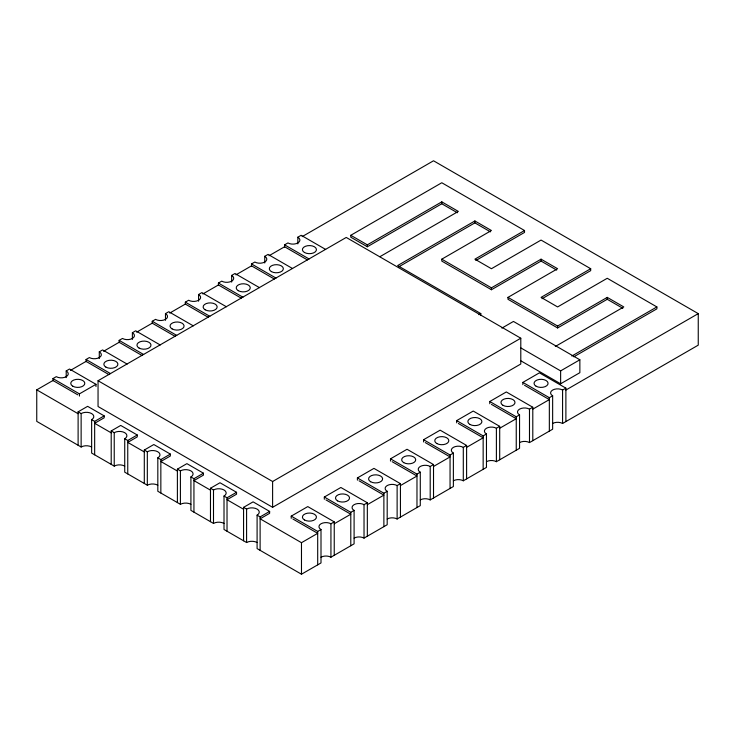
<?xml version="1.0" encoding="UTF-8"?>
<svg xmlns="http://www.w3.org/2000/svg" width="735" height="735" viewBox="0 0 735 735"><rect width="100%" height="100%" fill="white"/><g stroke="black" fill="none" stroke-linecap="round" stroke-linejoin="round"><path stroke-width="1.1" d="M52.966 380.813L52.966 378.58L56.273 376.669A7.019 4.052 0 0 0 66.205 376.669A7.019 4.052 0 0 0 66.205 370.936L69.513 369.025L95.982 384.313L95.982 386.546M86.059 361.703L86.059 359.479L89.367 357.568A7.019 4.052 0 0 0 99.289 357.568A7.019 4.052 0 0 0 99.289 351.835L102.606 349.924L127.118 364.073M119.144 342.602L119.144 340.369L122.46 338.458A7.019 4.052 0 0 0 132.383 338.458A7.019 4.052 0 0 0 132.383 332.725L135.69 330.814L160.202 344.972M152.237 323.492L152.237 321.269L155.544 319.358A7.019 4.052 0 0 0 165.476 319.358A7.019 4.052 0 0 0 165.476 313.625L168.784 311.713L193.296 325.862M185.33 304.391L185.33 302.159L188.638 300.248A7.019 4.052 0 0 0 198.569 300.248A7.019 4.052 0 0 0 198.569 294.514L201.877 292.603L226.389 306.761M218.424 285.281L218.424 283.058L221.731 281.147A7.019 4.052 0 0 0 231.663 281.147A7.019 4.052 0 0 0 231.663 275.414L234.97 273.503L259.483 287.651M251.517 266.18L251.517 263.948L254.825 262.037A7.019 4.052 0 0 0 264.747 262.037A7.019 4.052 0 0 0 264.747 256.304L268.064 254.393L292.576 268.551M284.601 247.07L284.601 244.847L287.918 242.936A7.019 4.052 0 0 0 297.84 242.936A7.019 4.052 0 0 0 297.84 237.203L301.148 235.292L325.66 249.441M91.636 446.999A7.433 4.291 0 0 0 81.135 446.999L36.75 421.375L36.75 389.853L52.966 380.491L77.781 394.824M70.486 370.376L86.059 361.39L108.89 374.565M103.58 351.275L119.144 342.28L141.984 355.464M136.664 332.165L152.237 323.179L175.077 336.354M169.757 313.064L185.33 304.069L208.161 317.254M202.851 293.954L218.424 284.969L241.255 298.144M235.944 274.853L251.517 265.859L274.348 279.043M269.028 255.743L284.601 246.758L307.441 259.942M302.14 236.633L433.521 160.781L698.25 313.625L698.25 345.147L562.578 423.479A7.019 4.052 0 0 0 552.646 423.479M98.049 380.73L346.24 237.442L520.793 338.219L520.793 364.009L272.612 507.306L98.049 406.519L98.049 380.73L272.612 481.508L520.793 338.219M457.363 212.755L441.79 203.77L367.335 246.758L350.788 237.203L350.788 235.292L441.79 182.749L524.524 230.514L524.524 232.425L475.876 260.512M52.966 378.58L79.435 393.868L95.982 384.313M78.112 445.263L78.112 411.82L87.63 406.336L104.177 415.881L104.177 417.792L94.659 423.286L111.206 432.841M350.788 235.292L367.335 244.847L441.79 201.859L458.337 211.414L379.912 256.69M78.112 411.82L81.135 413.566A7.433 4.291 0 0 1 91.636 413.566A7.433 4.291 0 0 1 91.636 419.63L94.659 421.375L104.177 415.881M111.206 464.364L111.206 430.93L120.724 425.436L137.261 434.991L137.261 436.902L127.752 442.396L144.299 451.942M556.634 270.076L541.061 261.081L491.43 289.737L441.79 261.081L441.79 259.17L491.43 230.514L474.883 220.959L397.635 265.565L480.791 313.569L480.791 315.48M398.618 266.906L474.883 222.87L490.456 231.865M111.206 430.93L114.228 432.676A7.433 4.291 0 0 1 124.729 432.676A7.433 4.291 0 0 1 124.729 438.74L127.752 440.486L137.261 434.991M144.299 483.465L144.299 450.031L153.808 444.537L170.355 454.092L170.355 456.003L160.846 461.497L177.392 471.052M524.524 230.514L474.883 259.17L491.43 268.725L541.061 240.069L590.701 268.725L590.701 270.636L542.062 298.722M144.299 450.031L147.322 451.777A7.433 4.291 0 0 1 157.823 451.777A7.433 4.291 0 0 1 157.823 457.841L160.846 459.586L170.355 454.092M177.392 502.575L177.392 469.141L186.901 463.647L203.448 473.202L203.448 475.113L193.939 480.607L210.476 490.153M441.79 259.17L491.43 287.835L541.061 259.17L557.608 268.725L507.977 297.381L507.977 299.292L557.608 327.948L607.248 299.292L622.821 308.287M177.392 469.141L180.406 470.887A7.433 4.291 0 0 1 190.916 470.887A7.433 4.291 0 0 1 190.916 476.951L193.939 478.696L203.448 473.202M478.862 314.681L480.791 313.569M210.476 521.675L210.476 488.242L219.995 482.748L236.541 492.303L236.541 494.214L227.023 499.708L243.57 509.263M590.701 268.725L541.061 297.381L557.608 306.936L607.248 278.28L656.888 306.936L656.888 308.847L573.796 356.815M501.913 328.104L513.453 321.443L579.86 359.783L579.86 372.682L560.63 383.78L520.986 360.894M210.476 488.242L213.499 489.988A7.433 4.291 0 0 1 224.01 489.988A7.433 4.291 0 0 1 224.01 496.051L227.023 497.797L236.541 492.303M243.57 540.785L243.57 507.352L253.088 501.858L269.635 511.413L269.635 513.324L260.116 518.809L301.479 542.696L317.695 533.334L292.879 519.002M507.977 297.381L557.608 326.037L607.248 297.381L623.794 306.936L555.292 346.488M243.57 507.352L246.592 509.098A7.433 4.291 0 0 1 257.094 509.098A7.433 4.291 0 0 1 257.094 515.162L260.116 516.907L269.635 511.413M291.225 518.368L291.225 516.135L307.772 506.59L334.241 521.868L334.241 555.302M324.319 499.258L324.319 497.035L340.865 487.48L367.335 502.768L367.335 536.201M357.403 480.157L357.403 477.925L373.95 468.379L400.428 483.658L400.428 517.091M390.496 461.056L390.496 458.824L407.043 449.269L433.521 464.557L433.521 497.99M423.59 441.946L423.59 439.714L440.136 430.168L466.606 445.447L466.606 478.88M456.683 422.846L456.683 420.613L473.23 411.058L499.699 426.346L499.699 459.779M489.776 403.736L489.776 401.503L506.314 391.957L532.792 407.236L532.792 440.669M522.861 384.635L522.861 382.402L539.407 372.847L565.886 388.135L565.886 421.568M571.821 356.052L656.888 306.936M520.986 347.995L560.63 370.89L579.86 359.783M291.225 516.135L317.695 531.423L321.002 529.512A7.019 4.052 0 0 1 321.002 523.779A7.019 4.052 0 0 1 330.934 523.779L334.241 521.868M324.319 497.035L350.788 512.313L354.095 510.402A7.019 4.052 0 0 1 354.095 504.679A7.019 4.052 0 0 1 364.027 504.679L367.335 502.768M357.403 477.925L383.881 493.213L387.189 491.302A7.019 4.052 0 0 1 387.189 485.569A7.019 4.052 0 0 1 397.12 485.569L400.428 483.658M390.496 458.824L416.975 474.103L420.282 472.201A7.019 4.052 0 0 1 420.282 466.468A7.019 4.052 0 0 1 430.205 466.468L433.521 464.557M423.59 439.714L450.059 455.002L453.376 453.091A7.019 4.052 0 0 1 453.376 447.358A7.019 4.052 0 0 1 463.298 447.358L466.606 445.447M456.683 420.613L483.152 435.901L486.46 433.99A7.019 4.052 0 0 1 486.46 428.257A7.019 4.052 0 0 1 496.391 428.257L499.699 426.346M489.776 401.503L516.246 416.791L519.553 414.88A7.019 4.052 0 0 1 519.553 409.147A7.019 4.052 0 0 1 529.485 409.147L532.792 407.236M522.861 382.402L549.339 397.69L552.646 395.779A7.019 4.052 0 0 1 552.646 390.046A7.019 4.052 0 0 1 562.578 390.046L565.886 388.135M334.241 523.779L350.788 514.224L325.972 499.901M367.335 504.679L383.881 495.124L359.057 480.791M400.428 485.569L416.975 476.014L392.15 461.69M433.521 466.468L450.059 456.913L425.243 442.58M466.606 447.358L483.152 437.803L458.337 423.479M499.699 428.257L516.246 418.702L491.43 404.369M532.792 409.147L549.339 399.601L524.514 385.269M565.886 390.046L698.25 313.625M257.094 515.162L257.094 548.595L301.479 574.219L321.002 562.946L321.002 529.512M321.002 557.213A7.019 4.052 0 0 1 330.934 557.213L354.095 543.845L354.095 510.402M354.095 538.112A7.019 4.052 0 0 1 364.027 538.112L387.189 524.735L387.189 491.302M387.189 519.002A7.019 4.052 0 0 1 397.12 519.002L420.282 505.634L420.282 472.201M420.282 499.901A7.019 4.052 0 0 1 430.205 499.901L453.376 486.524L453.376 453.091M453.376 480.791A7.019 4.052 0 0 1 463.298 480.791L486.46 467.423L486.46 433.99M486.46 461.69A7.019 4.052 0 0 1 496.391 461.69L519.553 448.313L519.553 414.88M519.553 442.58A7.019 4.052 0 0 1 529.485 442.58L552.646 429.212L552.646 395.779M284.601 244.847L309.113 258.996M251.517 263.948L276.029 278.106M218.424 283.058L242.936 297.206M185.33 302.159L209.843 316.316M152.237 321.269L176.749 335.417M119.144 340.369L143.656 354.518M86.059 359.479L110.572 373.628M36.75 389.853L78.112 413.731M124.729 466.109A7.433 4.291 0 0 0 114.228 466.109L91.636 453.072L91.636 419.63M157.823 485.21A7.433 4.291 0 0 0 147.322 485.21L124.729 472.173L124.729 438.74M190.916 504.32A7.433 4.291 0 0 0 180.406 504.32L157.823 491.274L157.823 457.841M224.01 523.421A7.433 4.291 0 0 0 213.499 523.421L190.916 510.384L190.916 476.951M257.094 542.531A7.433 4.291 0 0 0 246.592 542.531L224.01 529.485L224.01 496.051M607.248 297.381L607.248 299.292M562.578 390.046L562.578 423.479M560.63 370.89L560.63 383.78M557.608 326.037L557.608 327.948M549.339 397.69L549.339 431.123M541.061 259.17L541.061 261.081M529.485 409.147L529.485 442.58M516.246 416.791L516.246 450.224M496.391 428.257L496.391 461.69M491.43 287.835L491.43 289.737M483.152 435.901L483.152 469.334M474.883 220.959L474.883 222.87M463.298 447.358L463.298 480.791M450.059 455.002L450.059 488.435M441.79 201.859L441.79 203.77M430.205 466.468L430.205 499.901M416.975 474.103L416.975 507.545M397.12 485.569L397.12 519.002M383.881 493.213L383.881 526.646M367.335 244.847L367.335 246.758M364.027 504.679L364.027 538.112M350.788 512.313L350.788 545.756M330.934 523.779L330.934 557.213M317.695 531.423L317.695 564.857M301.479 542.696L301.479 574.219M297.84 237.203L297.84 243.891M272.612 481.508L272.612 507.306M264.747 256.304L264.747 262.992M260.116 516.907L260.116 550.34M246.592 509.098L246.592 542.531M231.663 275.414L231.663 282.102M227.023 497.797L227.023 531.23M213.499 489.988L213.499 523.421M198.569 294.514L198.569 301.203M193.939 478.696L193.939 512.13M180.406 470.887L180.406 504.32M165.476 313.625L165.476 320.313M160.846 459.586L160.846 493.02M147.322 451.777L147.322 485.21M132.383 332.725L132.383 339.414M127.752 440.486L127.752 473.919M114.228 432.676L114.228 466.109M99.289 351.835L99.289 358.524M94.659 421.375L94.659 454.809M81.135 413.566L81.135 446.999M79.435 393.868L79.435 396.091M66.205 370.936L66.205 377.625M403.736 462.646A7.019 4.052 0 0 0 415.477 460.827A7.019 4.052 0 0 0 406.878 455.865A7.019 4.052 0 0 0 403.736 462.646M205.184 309.802A7.019 4.052 0 0 0 216.926 307.983A7.019 4.052 0 0 0 208.336 303.022A7.019 4.052 0 0 0 205.184 309.802M105.913 367.114A7.019 4.052 0 0 0 117.655 365.304A7.019 4.052 0 0 0 109.056 360.334A7.019 4.052 0 0 0 105.913 367.114M271.371 271.592A7.019 4.052 0 0 0 283.113 269.773A7.019 4.052 0 0 0 274.513 264.811A7.019 4.052 0 0 0 271.371 271.592M139.007 348.013A7.019 4.052 0 0 0 150.749 346.194A7.019 4.052 0 0 0 142.149 341.233A7.019 4.052 0 0 0 139.007 348.013M337.549 500.857A7.019 4.052 0 0 0 349.3 499.037A7.019 4.052 0 0 0 340.7 494.076A7.019 4.052 0 0 0 337.549 500.857M469.922 424.435A7.019 4.052 0 0 0 481.664 422.616A7.019 4.052 0 0 0 473.064 417.655A7.019 4.052 0 0 0 469.922 424.435M304.465 252.491A7.019 4.052 0 0 0 316.206 250.672A7.019 4.052 0 0 0 307.607 245.71A7.019 4.052 0 0 0 304.465 252.491M172.091 328.903A7.019 4.052 0 0 0 183.842 327.093A7.019 4.052 0 0 0 175.242 322.123A7.019 4.052 0 0 0 172.091 328.903M436.829 443.536A7.019 4.052 0 0 0 448.57 441.726A7.019 4.052 0 0 0 439.971 436.755A7.019 4.052 0 0 0 436.829 443.536M370.642 481.747A7.019 4.052 0 0 0 382.384 479.937A7.019 4.052 0 0 0 373.793 474.966A7.019 4.052 0 0 0 370.642 481.747M72.82 386.224A7.019 4.052 0 0 0 84.562 384.405A7.019 4.052 0 0 0 75.962 379.444A7.019 4.052 0 0 0 72.82 386.224M536.1 386.224A7.019 4.052 0 0 0 547.841 384.405A7.019 4.052 0 0 0 539.251 379.444A7.019 4.052 0 0 0 536.1 386.224M503.006 405.325A7.019 4.052 0 0 0 514.757 403.515A7.019 4.052 0 0 0 506.158 398.545A7.019 4.052 0 0 0 503.006 405.325M238.278 290.692A7.019 4.052 0 0 0 250.019 288.883A7.019 4.052 0 0 0 241.42 283.912A7.019 4.052 0 0 0 238.278 290.692M304.465 519.957A7.019 4.052 0 0 0 316.206 518.138A7.019 4.052 0 0 0 307.607 513.177A7.019 4.052 0 0 0 304.465 519.957"/></g></svg>
